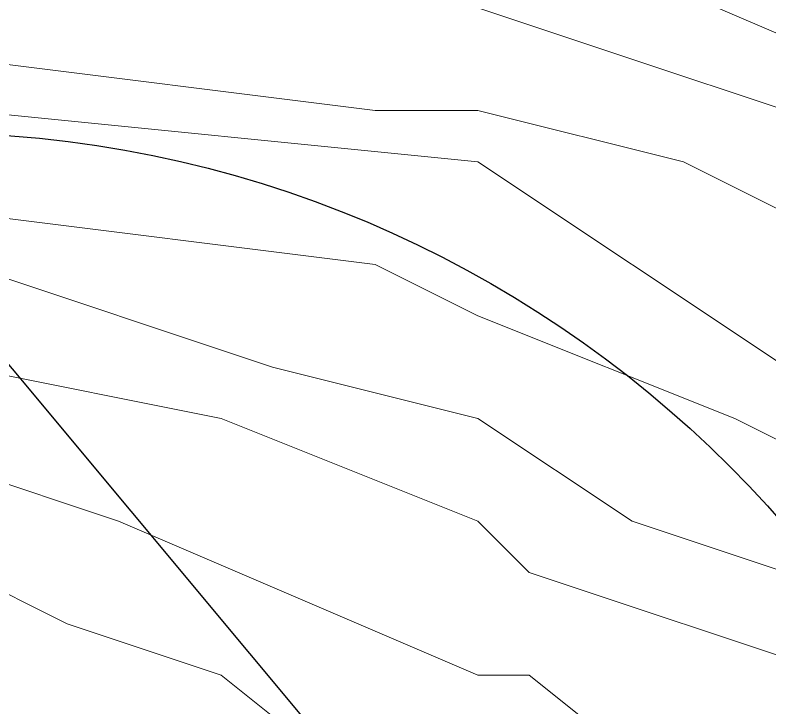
# Model space of a CAD drawing. Header units: millimetres. Extents: x 551 to 27551, y 6116 to 15116.
# Drawn here: x 6574.5 to 6924.9, y 14031.6 to 14353.4 of the extents above; entities that cross this region are included whole.
import ezdxf

# ---------------------------------------------------------------- set-up
doc = ezdxf.new("R2010")
doc.units = ezdxf.units.MM
doc.layers.add('1ST', color=51, linetype='Continuous', lineweight=18)
doc.layers.add('4TH DETAILS', color=125, linetype='Continuous', lineweight=9)
doc.layers.add('LAYOUT', color=83, linetype='Continuous', plot=False)

msp = doc.modelspace()

# ---------------------------------------------------------------- linework, layer by layer
at = {"layer": '1ST', "color": 244, "lineweight": 30, "true_color": 0x991b1e}
msp.add_circle((6531.7, 13769.252), 529.701, dxfattribs=at)
at = {"layer": '4TH DETAILS'}
for points in [[(7219.977, 12711.404), (7148.441, 12926.013), (7196.132, 13092.93), (7196.132, 13140.621), (7196.132, 13188.312), (7243.823, 13379.075), (7291.513, 13545.992), (7291.513, 13593.683), (7291.513, 13641.374), (7315.359, 13832.136), (7267.668, 14022.899), (7267.668, 14046.745), (7267.668, 14070.59), (7243.823, 14094.435), (7148.441, 14189.817), (7053.06, 14285.198), (7003.966, 14309.044), (6956.276, 14332.889), (6789.358, 14404.425)], [(7172.287, 12759.095), (7124.596, 12926.013), (7148.441, 13045.239), (7172.287, 13140.621), (7172.287, 13236.002), (7196.132, 13379.075), (7243.823, 13545.992), (7267.668, 13593.683), (7243.823, 13617.528), (7291.513, 13832.136), (7243.823, 14022.899), (7219.977, 14046.745), (7124.596, 14165.971), (7003.966, 14261.353), (7003.966, 14285.198), (6789.358, 14356.734)], [(7148.441, 13379.075), (7196.132, 13545.992), (7196.132, 13593.683), (7243.823, 13712.91), (7267.668, 13832.136), (7243.823, 13903.672), (7196.132, 13999.054), (7172.287, 14046.745), (7100.75, 14142.126), (7003.966, 14213.662), (6980.121, 14237.508), (6884.74, 14285.198), (6789.358, 14309.044), (6741.667, 14309.044), (6550.904, 14332.889), (6503.214, 14332.889), (6312.451, 14332.889), (6264.76, 14332.889), (6145.533, 14285.198), (6097.843, 14261.353), (6050.152, 14237.508), (5857.986, 14165.971)], [(7076.905, 12854.477), (7053.06, 12926.013), (7076.905, 12973.703), (7076.905, 13140.621), (7076.905, 13307.538), (7100.75, 13379.075), (7124.596, 13498.301), (7148.441, 13593.683), (7196.132, 13784.446), (7219.977, 13832.136), (7148.441, 13951.363), (7124.596, 14046.745), (7076.905, 14118.281), (7003.966, 14165.971), (6932.43, 14189.817), (6789.358, 14285.198), (6550.904, 14309.044), (6527.059, 14309.044), (6312.451, 14309.044), (6288.606, 14309.044), (6240.915, 14285.198), (6097.843, 14213.662), (5978.616, 14165.971), (5857.986, 14118.281)], [(7053.06, 12687.559), (7027.812, 12926.013), (7053.06, 13140.621), (7053.06, 13331.384), (7053.06, 13379.075), (7076.905, 13426.765), (7076.905, 13593.683), (7124.596, 13689.064), (7148.441, 13832.136), (7100.75, 13903.672), (7100.75, 14046.745), (7053.06, 14094.435), (7003.966, 14118.281), (6908.585, 14165.971), (6789.358, 14213.662), (6741.667, 14237.508), (6550.904, 14261.353), (6312.451, 14261.353), (6097.843, 14165.971), (5905.677, 14094.435)], [(5905.677, 14046.745), (6097.843, 14118.281), (6240.915, 14189.817), (6312.451, 14213.662), (6503.214, 14213.662), (6550.904, 14237.508), (6693.977, 14189.817), (6789.358, 14165.971), (6860.894, 14118.281), (7003.966, 14070.59), (7027.812, 14070.59), (7053.06, 14046.745), (7076.905, 13879.827), (7100.75, 13832.136), (7027.812, 13617.528), (7027.812, 13593.683), (7003.966, 13498.301), (7003.966, 13379.075), (7003.966, 13355.229), (7003.966, 13140.621), (6980.121, 12949.858), (6980.121, 12926.013), (7003.966, 12711.404)], [(6240.915, 13379.075), (6169.379, 13522.147), (6145.533, 13593.683), (6145.533, 13641.374), (6097.843, 13712.91), (6050.152, 13784.446), (6026.307, 13832.136), (6050.152, 13999.054), (6050.152, 14046.745), (6097.843, 14070.59), (6145.533, 14094.435), (6312.451, 14165.971), (6455.523, 14165.971), (6550.904, 14189.817), (6670.131, 14165.971), (6789.358, 14118.281), (6813.203, 14094.435), (6956.276, 14046.745)], [(6264.76, 13426.765), (6217.069, 13593.683), (6217.069, 13712.91), (6145.533, 13832.136), (6145.533, 13999.054), (6169.379, 14046.745), (6336.296, 14118.281), (6383.987, 14118.281), (6550.904, 14142.126), (6622.441, 14118.281), (6789.358, 14046.745), (6813.203, 14046.745), (6932.43, 13951.363), (6956.276, 13832.136), (6956.276, 13760.6), (6908.585, 13593.683), (6908.585, 13498.301), (6908.585, 13379.075)], [(6336.296, 13450.611), (6288.606, 13593.683), (6264.76, 13760.6), (6240.915, 13832.136), (6240.915, 13903.672), (6288.606, 14046.745), (6336.296, 14070.59), (6550.904, 14094.435), (6598.595, 14070.59), (6670.131, 14046.745), (6789.358, 13951.363), (6860.894, 13903.672), (6860.894, 13832.136), (6860.894, 13665.219), (6837.049, 13593.683), (6860.894, 13450.611)]]:
    msp.add_lwpolyline(points, dxfattribs=at)
at = {"layer": 'LAYOUT'}
msp.add_lwpolyline([(5800.723, 15115.853), (9550.723, 10615.853)], dxfattribs=at)

doc.saveas('drawing.dxf')
